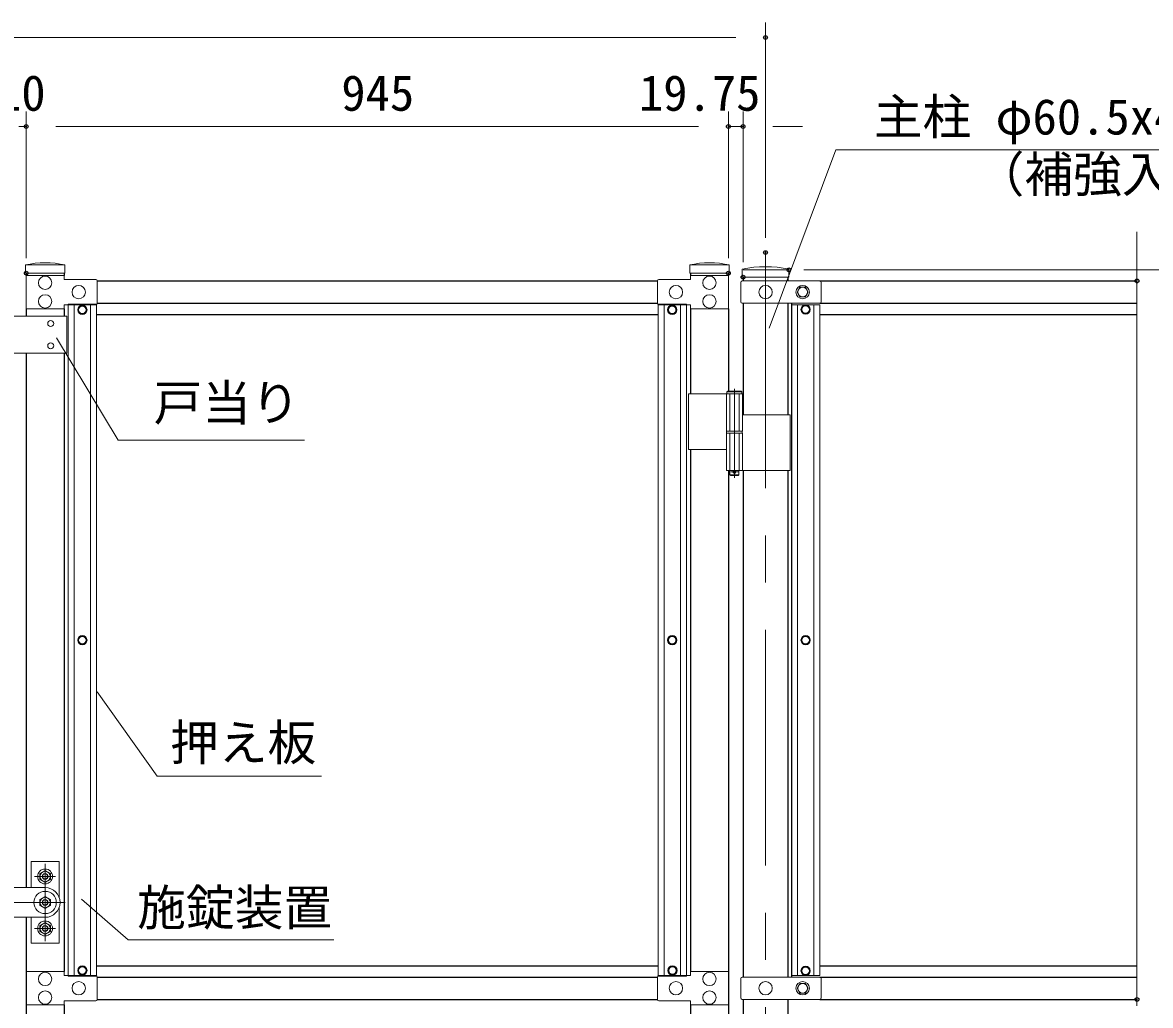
# Model space of a CAD drawing. Units: millimetres, scale not verified. Extents: x -4200 to 4200, y -2970 to 2970.
# Drawn here: x 1586 to 3104, y 467 to 1791 of the extents above; entities that cross this region are included whole.
import ezdxf
from ezdxf.enums import TextEntityAlignment as Align

# ---------------------------------------------------------------- set-up
doc = ezdxf.new("R2010")
doc.units = ezdxf.units.MM
doc.header["$LTSCALE"] = 10
doc.header["$PDMODE"] = 32
doc.header["$PDSIZE"] = 5
doc.linetypes.add('DASHED', pattern=[7.5, 6, -1.5])
doc.linetypes.add('USER1', pattern=[50.8, 31.75, -6.35, 6.35, -6.35])
for name, color, linetype, lineweight in [('0-1_D-BMK', 2, 'USER1', 13), ('0-2_D-STR3', 3, 'Continuous', 13), ('0-3_D-STR-DIM', 7, 'Continuous', 13), ('0-5_D-STR1', 1, 'Continuous', 25), ('0-7_Defpoints', 8, 'Continuous', 25), ('0-B_D-STR-TXT', 7, 'Continuous', 13)]:
    doc.layers.add(name, color=color, linetype=linetype, lineweight=lineweight)
doc.styles.add('ＭＳ ゴシック', font='')
doc.styles.get('ＭＳ ゴシック').set_extended_font_data('MS Gothic')

msp = doc.modelspace()

# ---------------------------------------------------------------- linework, layer by layer
at = {"layer": '0-1_D-BMK'}
for p, q in [((2586.18, 1480.97), (2586.18, -874.85)), ((2544.34, 1297.53), (2544.34, 1177.53)), ((2549.34, 1185.53), (2539.34, 1185.53)), ((1616.58, 657.73), (1616.58, 553.73)), ((1602.46, 640.73), (1630.7, 640.73)), ((1522.37, 605.73), (1643.42, 605.73)), ((1602.46, 570.73), (1630.7, 570.73))]:
    msp.add_line(p, q, dxfattribs=at)
at = {"layer": '0-2_D-STR3'}
for p, q in [((1589.98, 1464.23), (1643.18, 1464.23)), ((1589.98, 1453.23), (1589.98, 1464.23)), ((1643.18, 1464.23), (1643.18, 1453.23)), ((2484.18, 1464.23), (2537.38, 1464.23)), ((2484.18, 1453.23), (2484.18, 1464.23)), ((2537.38, 1464.23), (2537.38, 1453.23)), ((2554.73, 1447.93), (2554.73, 1458.81)), ((2616.43, 1457.73), (2555.93, 1457.73)), ((2617.63, 1447.93), (2617.63, 1458.81)), ((1589.98, 1453.23), (1643.18, 1453.23)), ((1686.73, 1442.73), (1686.73, 1412.73)), ((2440.63, 1442.73), (2440.63, 1412.73)), ((2484.18, 1453.23), (2537.38, 1453.23)), ((2617.63, 1447.93), (2554.73, 1447.93)), ((2659.18, 1442.73), (2554.85, 1442.73)), ((2552.85, 1440.73), (2552.85, 1414.73)), ((2661.18, 1440.73), (2661.18, 1414.73)), ((2659.18, 1412.73), (2554.85, 1412.73)), ((1685.68, 1411.48), (1647.68, 1411.48)), ((1647.68, 1411.48), (1647.68, 506.48)), ((1655.68, 1411.48), (1655.68, 506.48)), ((1677.68, 1411.48), (1677.68, 506.48)), ((1685.68, 1411.48), (1685.68, 506.48)), ((2441.68, 1411.48), (2479.68, 1411.48)), ((2441.68, 1411.48), (2441.68, 506.48)), ((2449.68, 1411.48), (2449.68, 506.48)), ((2471.68, 1411.48), (2471.68, 506.48)), ((2479.68, 1411.48), (2479.68, 506.48)), ((2659.18, 1410.48), (2621.18, 1410.48)), ((2621.18, 1410.48), (2621.18, 507.48)), ((2629.18, 1410.48), (2629.18, 507.48)), ((2651.18, 1410.48), (2651.18, 507.48)), ((2659.18, 1410.48), (2659.18, 507.48)), ((1645.58, 1395.42), (1525.58, 1395.42)), ((1645.58, 1395.42), (1645.58, 1345.42)), ((1645.58, 1345.42), (1525.58, 1345.42)), ((2482.37, 1290.53), (2482.37, 1215.53)), ((2482.37, 1290.53), (2555.14, 1290.53)), ((2533.54, 1290.53), (2533.54, 1240.53)), ((2535.34, 1294.53), (2534.34, 1293.53)), ((2554.34, 1293.53), (2534.34, 1293.53)), ((2534.34, 1290.53), (2534.34, 1293.53)), ((2554.34, 1290.53), (2534.34, 1290.53)), ((2553.34, 1294.53), (2535.34, 1294.53)), ((2553.34, 1294.53), (2554.34, 1293.53)), ((2554.34, 1290.53), (2554.34, 1293.53)), ((2555.14, 1290.53), (2555.14, 1240.53)), ((2555.14, 1262.53), (2619.37, 1262.53)), ((2619.37, 1262.53), (2619.37, 1187.53)), ((2533.54, 1240.53), (2555.14, 1240.53)), ((2533.54, 1237.53), (2555.14, 1237.53)), ((2533.54, 1237.53), (2533.54, 1187.53)), ((2533.84, 1240.53), (2533.84, 1237.53)), ((2533.84, 1237.53), (2554.84, 1237.53)), ((2554.84, 1240.53), (2554.84, 1237.53)), ((2555.14, 1237.53), (2555.14, 1187.53)), ((2482.37, 1215.53), (2533.32, 1215.53)), ((2533.54, 1187.53), (2619.37, 1187.53)), ((2538.34, 1187.53), (2538.34, 1181.53)), ((2550.34, 1187.53), (2550.34, 1181.53)), ((2538.34, 1181.53), (2539.34, 1180.53)), ((2538.34, 1181.53), (2550.34, 1181.53)), ((2539.34, 1180.53), (2549.34, 1180.53)), ((2549.34, 1180.53), (2550.34, 1181.53)), ((1635.58, 660.73), (1597.58, 660.73)), ((1597.58, 625.73), (1597.58, 660.73)), ((1635.58, 611.97), (1635.58, 660.73)), ((1616.58, 648.81), (1609.58, 644.77)), ((1609.58, 636.69), (1609.58, 644.77)), ((1616.58, 648.81), (1623.58, 644.77)), ((1623.58, 636.69), (1623.58, 644.77)), ((1553.58, 625.73), (1616.58, 625.73)), ((1616.58, 632.64), (1609.58, 636.69)), ((1616.58, 632.64), (1623.58, 636.69)), ((1616.58, 613.81), (1609.58, 609.77)), ((1609.58, 601.68), (1609.58, 609.77)), ((1616.58, 613.81), (1623.58, 609.77)), ((1623.58, 601.68), (1623.58, 609.77)), ((1616.58, 597.64), (1609.58, 601.69)), ((1616.58, 597.64), (1623.58, 601.69)), ((1635.58, 599.48), (1635.58, 550.73)), ((1574.78, 585.73), (1616.58, 585.73)), ((1597.58, 550.73), (1597.58, 585.73)), ((1616.58, 578.81), (1609.58, 574.77)), ((1616.58, 578.81), (1609.58, 574.77)), ((1616.58, 578.81), (1623.58, 574.77)), ((1616.58, 578.81), (1623.58, 574.77)), ((1609.58, 566.68), (1609.58, 574.77)), ((1616.58, 562.64), (1609.58, 566.69)), ((1616.58, 562.64), (1609.58, 566.69)), ((1616.58, 562.64), (1623.58, 566.69)), ((1616.58, 562.64), (1623.58, 566.69)), ((1623.58, 566.68), (1623.58, 574.77)), ((1635.58, 550.73), (1597.58, 550.73)), ((1685.68, 506.48), (1647.68, 506.48)), ((1686.73, 505.23), (1686.73, 475.23)), ((2440.63, 505.23), (2440.63, 475.23)), ((2441.68, 506.48), (2479.68, 506.48)), ((2552.85, 503.23), (2552.85, 477.23)), ((2659.18, 505.23), (2554.85, 505.23)), ((2659.18, 507.48), (2621.18, 507.48)), ((2661.18, 503.23), (2661.18, 477.23)), ((2659.18, 475.23), (2554.85, 475.23))]:
    msp.add_line(p, q, dxfattribs=at)
at = {"layer": '0-2_D-STR3', "linetype": 'DASHED'}
for p, q in [((2538.04, 1290.53), (2538.04, 1240.53)), ((2550.64, 1290.53), (2550.64, 1240.53)), ((2538.04, 1237.53), (2538.04, 1187.53)), ((2550.64, 1237.53), (2550.64, 1187.53))]:
    msp.add_line(p, q, dxfattribs=at)
at = {"layer": '0-2_D-STR3'}
for points in [[(1641.98, 1405.23), (1591.18, 1405.23), (1591.18, 1450.23), (1641.98, 1450.23), (1641.98, 1444.73), (1684.73, 1444.73)], [(2485.38, 1405.23), (2536.18, 1405.23), (2536.18, 1450.23), (2485.38, 1450.23), (2485.38, 1444.73), (2442.63, 1444.73)], [(1641.98, 1405.23), (1641.98, 1410.73), (1684.73, 1410.73)], [(2485.38, 1405.23), (2485.38, 1410.73), (2442.63, 1410.73)], [(1641.98, 467.73), (1591.18, 467.73), (1591.18, 512.73), (1641.98, 512.73), (1641.98, 507.23), (1684.73, 507.23)], [(2485.38, 467.73), (2536.18, 467.73), (2536.18, 512.73), (2485.38, 512.73), (2485.38, 507.23), (2442.63, 507.23)], [(1641.98, 467.73), (1641.98, 473.23), (1684.73, 473.23)], [(2485.38, 467.73), (2485.38, 473.23), (2442.63, 473.23)]]:
    msp.add_lwpolyline(points, dxfattribs=at)
for points in [[(2643.68, 1427.73), (2639.94, 1434.23), (2632.42, 1434.23), (2628.68, 1427.73), (2632.42, 1421.23), (2639.94, 1421.23)], [(1660.91, 1403.73), (1663.79, 1408.73), (1669.57, 1408.73), (1672.45, 1403.73), (1669.57, 1398.73), (1663.79, 1398.73)], [(2466.45, 1403.73), (2463.57, 1408.73), (2457.79, 1408.73), (2454.91, 1403.73), (2457.79, 1398.73), (2463.57, 1398.73)], [(2645.95, 1404.23), (2643.07, 1409.23), (2637.29, 1409.23), (2634.41, 1404.23), (2637.29, 1399.23), (2643.07, 1399.23)], [(1660.91, 958.98), (1663.79, 963.98), (1669.57, 963.98), (1672.45, 958.98), (1669.57, 953.98), (1663.79, 953.98)], [(2466.45, 958.98), (2463.57, 963.98), (2457.79, 963.98), (2454.91, 958.98), (2457.79, 953.98), (2463.57, 953.98)], [(2645.95, 958.98), (2643.07, 963.98), (2637.29, 963.98), (2634.41, 958.98), (2637.29, 953.98), (2643.07, 953.98)], [(1660.91, 514.23), (1663.79, 509.23), (1669.57, 509.23), (1672.45, 514.23), (1669.57, 519.23), (1663.79, 519.23)], [(2466.72, 514.23), (2463.83, 509.23), (2458.06, 509.23), (2455.17, 514.23), (2458.06, 519.23), (2463.83, 519.23)], [(2645.95, 513.73), (2643.07, 518.73), (2637.29, 518.73), (2634.41, 513.73), (2637.29, 508.73), (2643.07, 508.73)], [(2643.68, 490.23), (2639.94, 496.73), (2632.42, 496.73), (2628.68, 490.23), (2632.42, 483.73), (2639.94, 483.73)]]:
    msp.add_lwpolyline(points, close=True, dxfattribs=at)
for centre, radius in [((1616.58, 1440.23), 9), ((2510.78, 1440.23), 9), ((1661.73, 1427.73), 9), ((2465.63, 1427.73), 9), ((2586.18, 1427.73), 9), ((2636.18, 1427.73), 9), ((2636.18, 1427.73), 6.5), ((1616.58, 1415.23), 9), ((2510.78, 1415.23), 9), ((1666.68, 1403.73), 6.25), ((1666.68, 1403.73), 5), ((2460.68, 1403.73), 6.25), ((2460.68, 1403.73), 5), ((2640.18, 1404.23), 6.25), ((2640.18, 1404.23), 5), ((1624.08, 1385.42), 4), ((1624.08, 1355.42), 4), ((2544.34, 1185.53), 2), ((1666.68, 958.98), 6.25), ((1666.68, 958.98), 5), ((2460.68, 958.98), 6.25), ((2460.68, 958.98), 5), ((2640.18, 958.98), 6.25), ((2640.18, 958.98), 5), ((1616.58, 640.73), 10), ((1616.58, 640.73), 7), ((1616.58, 640.73), 4), ((1616.58, 640.73), 3.5), ((1616.58, 605.73), 15), ((1616.58, 605.73), 7), ((1616.58, 605.73), 4), ((1616.58, 605.73), 3.5), ((1616.58, 570.73), 10), ((1616.58, 570.73), 10), ((1616.58, 570.73), 7), ((1616.58, 570.73), 7), ((1616.58, 570.73), 4), ((1616.58, 570.73), 4), ((1616.58, 570.73), 3.5), ((1616.58, 570.73), 3.5), ((1666.68, 514.23), 6.25), ((1666.68, 514.23), 5), ((2460.95, 514.23), 6.25), ((2460.95, 514.23), 5), ((2640.18, 513.73), 6.25), ((2640.18, 513.73), 5), ((1616.58, 502.73), 9), ((2510.78, 502.73), 9), ((1616.58, 477.73), 9), ((1661.73, 490.23), 9), ((2465.63, 490.23), 9), ((2510.78, 477.73), 9), ((2586.18, 490.23), 9), ((2636.18, 490.23), 9), ((2636.18, 490.23), 6.5)]:
    msp.add_circle(centre, radius, dxfattribs=at)
for centre, radius, start, end in [((1616.58, 1347.81), 119.43, 77.13052, 102.86948), ((2510.78, 1347.81), 119.43, 77.13052, 102.86948), ((2586.18, 1301.93), 160, 78.66399, 101.33601), ((1684.73, 1442.73), 2, 0, 90), ((2442.63, 1442.73), 2, 90, 180), ((2554.85, 1440.73), 2, 90, 180), ((2659.18, 1440.73), 2, 0, 90), ((1684.73, 1412.73), 2, 270, 0), ((2442.63, 1412.73), 2, 180, 270), ((2554.85, 1414.73), 2, 180, 270), ((2659.18, 1414.73), 2, 270, 0), ((1616.58, 605.73), 20, 270, 89.99983), ((1684.73, 505.23), 2, 0, 90), ((2442.63, 505.23), 2, 90, 180), ((2554.85, 503.23), 2, 90, 180), ((2659.18, 503.23), 2, 0, 90), ((1684.73, 475.23), 2, 270, 0), ((2442.63, 475.23), 2, 180, 270), ((2554.85, 477.23), 2, 180, 270), ((2659.18, 477.23), 2, 270, 0)]:
    msp.add_arc(centre, radius, start, end, dxfattribs=at)
at = {"layer": '0-3_D-STR-DIM'}
for p, q in [((2586.18, 1500.97), (2586.18, 1790.73)), ((626.18, 1770.73), (2546.18, 1770.73)), ((1591.18, 1473.23), (1591.18, 1670.73)), ((1591.18, 1473.23), (1591.18, 1670.73)), ((2536.18, 1473.23), (2536.18, 1670.73)), ((2536.18, 1473.23), (2536.18, 1670.73)), ((2555.93, 1467.93), (2555.93, 1670.73)), ((1581.18, 1650.73), (1591.18, 1650.73)), ((1631.18, 1650.73), (2496.18, 1650.73)), ((1631.18, 1650.73), (1671.18, 1650.73)), ((2496.18, 1650.73), (2456.18, 1650.73)), ((2536.18, 1650.73), (2555.93, 1650.73)), ((2595.93, 1650.73), (2635.93, 1650.73)), ((3086.18, 466.38), (3086.18, 1508.73)), ((2637.63, 1457.73), (3646.18, 1457.73)), ((2637.63, 1457.73), (3526.18, 1457.73))]:
    msp.add_line(p, q, dxfattribs=at)
at = {"layer": '0-5_D-STR1'}
for p, q in [((1591.18, 1453.23), (1591.18, 1450.23)), ((1641.98, 1453.23), (1641.98, 1450.23)), ((1686.73, 1442.73), (2440.63, 1442.73)), ((2485.38, 1453.23), (2485.38, 1450.23)), ((2536.18, 1453.23), (2536.18, 1450.23)), ((2555.93, 1447.93), (2555.93, 1442.73)), ((2616.43, 1447.93), (2616.43, 1442.73)), ((2659.18, 1442.73), (3086.18, 1442.73)), ((1686.73, 1412.73), (2440.63, 1412.73)), ((2555.93, 1412.73), (2555.93, 1262.53)), ((2616.43, 1412.73), (2616.43, 1262.53)), ((2621.18, 1412.73), (2621.18, 505.23)), ((2659.18, 1412.73), (3086.18, 1412.73)), ((1591.18, 1405.23), (1591.18, 1395.42)), ((1641.98, 1405.23), (1641.98, 1395.42)), ((1685.68, 1397.73), (2441.68, 1397.73)), ((2485.38, 1405.23), (2485.38, 1290.53)), ((2536.18, 1405.23), (2536.18, 1294.53)), ((2659.18, 1397.73), (3086.18, 1397.73)), ((1591.18, 1345.42), (1591.18, 625.73)), ((1641.98, 1345.42), (1641.98, 512.73)), ((2485.38, 1215.53), (2485.38, 512.73)), ((2536.18, 1187.53), (2536.18, 539.23)), ((2536.18, 1187.53), (2536.18, -28.77)), ((2555.93, 1187.53), (2555.93, 505.23)), ((2616.43, 1187.53), (2616.43, 505.23)), ((1591.18, 585.73), (1591.18, -28.77)), ((1685.68, 520.23), (2441.68, 520.23)), ((2659.18, 520.23), (3086.18, 520.23)), ((1686.73, 505.23), (2440.63, 505.23)), ((2659.18, 505.23), (3086.18, 505.23)), ((1686.73, 475.23), (2440.63, 475.23)), ((2555.93, 475.23), (2555.93, -28.77)), ((2616.43, 475.23), (2616.43, 440.81)), ((2659.19, 475.23), (3086.18, 475.23)), ((1641.98, 467.73), (1641.98, 438.43)), ((2485.38, 467.73), (2485.38, 438.43))]:
    msp.add_line(p, q, dxfattribs=at)
at = {"layer": '0-7_Defpoints'}
for p in [(2586.18, 1770.73), (1591.18, 1650.73), (2536.18, 1650.73), (2555.93, 1650.73), (2586.18, 1480.97), (2617.63, 1457.73), (1591.18, 1453.23), (2536.18, 1453.23), (2555.93, 1447.93), (3086.18, 1442.73), (3086.18, 1442.73), (3086.18, 475.23)]:
    msp.add_point(p, dxfattribs=at)
at = {"layer": '0-B_D-STR-TXT'}
for points in [[(3215.7, 1619.42), (2681.02, 1619.42), (2591.02, 1379.15)], [(1965.68, 1228.17), (1714.67, 1228.17), (1632.07, 1365.93)], [(1988.61, 775.92), (1767.33, 775.92), (1686.78, 889.49)], [(2004.96, 555.26), (1728.35, 555.26), (1665.7, 610.02)]]:
    msp.add_lwpolyline(points, dxfattribs=at)

# ---------------------------------------------------------------- texts
at = {"layer": '0-3_D-STR-DIM', "style": 'ＭＳ ゴシック'}
for s, p in [('10', (1551.78, 1657.47)), ('945', (2015.2, 1657.47)), ('19.75', (2415.79, 1657.47))]:
    msp.add_text(s, height=48.09, dxfattribs=at).set_placement(p, align=Align.BOTTOM_LEFT)
at = {"layer": '0-B_D-STR-TXT', "style": 'ＭＳ ゴシック'}
for s, p in [('主柱 φ60.5x4.0', (2731.95, 1625.43)), ('（補強入り）', (2869, 1547.94)), ('戸当り', (1762.55, 1240.25)), ('押え板', (1784.77, 782.67)), ('施錠装置', (1740.47, 560.47))]:
    msp.add_text(s, height=48.09, dxfattribs=at).set_placement(p, align=Align.BOTTOM_LEFT)

doc.saveas('drawing.dxf')
